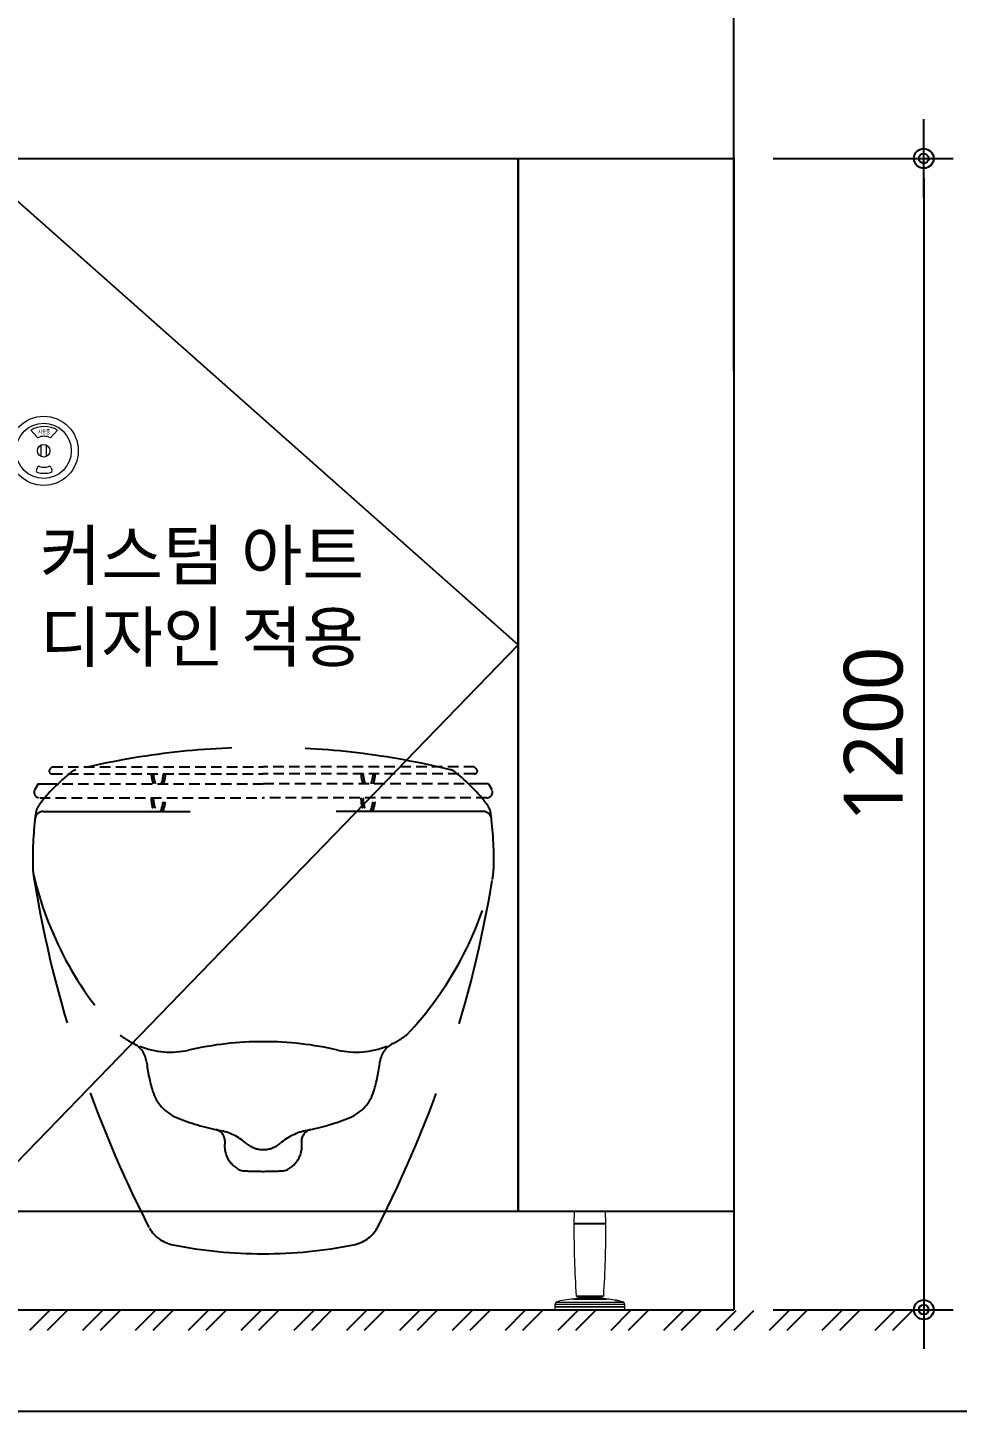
# Model space of a CAD drawing. Extents: x -256 to 8104, y -176 to 5714.
# Drawn here: x 3860 to 4334, y 4124 to 4830 of the extents above; entities that cross this region are included whole.
import ezdxf
from ezdxf.enums import TextEntityAlignment as Align

# ---------------------------------------------------------------- set-up
doc = ezdxf.new("R2010")
doc.units = 0
doc.header["$LTSCALE"] = 30
doc.linetypes.add('HIDDEN', pattern=[0.375, 0.25, -0.125])
doc.layers.get('0').update_dxf_attribs({"linetype": 'CONTINUOUS'})
doc.layers.get('DEFPOINTS').update_dxf_attribs({"linetype": 'CONTINUOUS'})
for name, color, linetype in [('curior-0Line', 252, 'CONTINUOUS'), ('DIM', 7, 'CONTINUOUS'), ('FIN', 5, 'CONTINUOUS'), ('HAT', 8, 'CONTINUOUS'), ('HID', 9, 'HIDDEN'), ('잠금쇠(회전형)', 4, 'CONTINUOUS'), ('치수', 1, 'CONTINUOUS'), ('판넬', 2, 'CONTINUOUS')]:
    doc.layers.add(name, color=color, linetype=linetype)
doc.styles.add('HDW', font='gulim.ttc')
doc.styles.add('돋움', font='malgun.ttf')
doc.dimstyles.new('10', dxfattribs={"dimscale": 10, "dimtxt": 3, "dimasz": 1, "dimexe": 1.5, "dimexo": 2, "dimgap": 1, "dimtad": 1, "dimdec": 0, "dimlunit": 6, "dimtxsty": '돋움', "dimblk": 'DIMDOT', "dimcen": -1, "dimdle": 1.5, "dimclrt": 3, "dimazin": 3, "dimtfac": 1, "dimtdec": 0, "dimtix": 1, "dimtmove": 2, "dimatfit": 3, "dimldrblk": 'DIMDOT', "dimarcsym": 0})

# ---------------------------------------------------------------- blocks, each defined once
blk = doc.blocks.new('DIMDOT')
at = {"linetype": 'Continuous'}
blk.add_line((-2, 0), (2, 0), dxfattribs=at)
for radius in [0.5, 0.25]:
    blk.add_circle((0, 0), radius, dxfattribs=at)
blk = doc.blocks.new('*D857')
at = {"layer": 'DEFPOINTS', "color": 0}
for p in [(122575.7981493345, -1926.887232044999), (122575.7981493345, -2513.887232045088), (122672.69795384, -2513.887232045088)]:
    blk.add_point(p, dxfattribs=at)
at = {"layer": 'DIM', "color": 0, "lineweight": -2, "ltscale": 10}
for p, q in [((122595.7981493345, -1926.887232044999), (122687.69795384, -1926.887232044999)), ((122672.69795384, -1936.887232044999), (122672.69795384, -2503.887232045088)), ((122595.7981493345, -2513.887232045088), (122687.69795384, -2513.887232045088))]:
    blk.add_line(p, q, dxfattribs=at)
at = {"layer": 'DIM', "color": 0, "lineweight": -2, "xscale": 10, "yscale": 10, "zscale": 10}
for p, rotation in [((122672.69795384, -1926.887232044999), 90), ((122672.69795384, -2513.887232045088), 270)]:
    blk.add_blockref('DIMDOT', p, dxfattribs=dict(at, rotation=rotation))
at = {"layer": 'DIM', "color": 3, "insert": (122647.1171114487, -2220.387232045044), "char_height": 30, "attachment_point": 5, "rotation": 90, "style": '돋움'}
blk.add_mtext('1200', dxfattribs=at)
blk = doc.blocks.new('A$C460A2A32')
at = {"color": 0}
for p, q in [((12.78345275747051, 31.99994994999724), (11.19766631984749, 30.41416351238149)), ((12.78345275747051, 31.99994994999724), (162.2987752847148, 31.99994994999724)), ((311.8140978119591, 31.99994994999724), (162.2987752847148, 31.99994994999724)), ((311.8140978119591, 31.99994994999724), (313.3998842495894, 30.41416351238149)), ((2.783452757470513, 19.99994994999724), (0.4746729733487882, 15.99930428377411)), ((2.783452757470513, 19.99994994999724), (8.613020729058917, 19.99994994999724)), ((8.613020729058917, 19.99994994999724), (162.2987752847148, 19.99994994999724)), ((12.61187988221718, 26.99994994999724), (162.2987752847148, 26.99994994999724)), ((311.9856706872124, 26.99994994999724), (162.2987752847148, 26.99994994999724)), ((315.9845298403707, 19.99994994999724), (162.2987752847148, 19.99994994999724)), ((321.8140978119591, 19.99994994999724), (315.9845298403707, 19.99994994999724)), ((321.8140978119591, 19.99994994999724), (324.1228775960808, 15.99930428377411)), ((3.939147283836064, 9.999949949997244), (162.2987752847148, 9.999949949997244)), ((320.6584032855935, 9.999949949997244), (162.2987752847148, 9.999949949997244))]:
    blk.add_line(p, q, dxfattribs=at)
for centre, radius, start, end in [((12.61187988221718, 28.99994994999724), 2.000000000000258, 134.9999999997789, 270), ((311.9856706872124, 28.99994994999724), 2, 270, 45.00000000022109), ((108.8972957150363, 28.21190327202203), 25.99999999998997, 182.6717300659965, 198.411794466452), ((107.3647225538261, 28.21190327202203), 22.99999999999183, 183.0205210944535, 200.9186120409629), ((68.64688498293617, 28.21190327202203), 22.99999999999183, 339.0813879590372, 356.9794789055466), ((67.11431182173328, 28.21190327202203), 25.99999999998979, 341.5882055335479, 357.3282699340036), ((257.4832387477109, 28.21190327202203), 25.99999999999346, 182.6717300659965, 198.411794466452), ((255.9506655865007, 28.21190327202203), 22.99999999999358, 183.0205210944535, 200.9186120409629), ((217.2328280156034, 28.21190327202203), 22.99999999999524, 339.0813879590372, 356.9794789055466), ((215.7002548543933, 28.21190327202203), 25.99999999999349, 341.5882055335479, 357.3282699340036), ((3.939147283836064, 13.99994994999724), 3.999999999999031, 150.0106786587811, 270), ((108.8972957150436, 9.999949949997244), 26, 180, 202.6198649477598), ((107.3647225538334, 9.999949949997244), 22.99999999999591, 180, 205.7714617401734), ((68.6468849829289, 9.999949949997244), 23.00000000000053, 334.2285382598267, 0), ((67.11431182171873, 9.999949949997244), 26.00000000000042, 337.3801350522402, 0), ((257.4832387477109, 9.999949949997244), 26.00000000000091, 180, 202.6198649477598), ((255.9506655865007, 9.999949949997244), 22.99999999999795, 180, 205.7714617401734), ((217.2328280155962, 9.999949949997244), 23.00000000000053, 334.2285382598267, 0), ((215.700254854386, 9.999949949997244), 26.00000000000042, 337.3801350522402, 0), ((320.6584032855935, 13.99994994999724), 4, 270, 29.98932134121888)]:
    blk.add_arc(centre, radius, start, end, dxfattribs=at)
blk = doc.blocks.new('*D874')
at = {"layer": 'DEFPOINTS', "color": 0}
for p in [(122675.19795384, -1373.920132167965), (122800.1030496427, -1373.920132167965), (122675.19795384, -2513.887232045088)]:
    blk.add_point(p, dxfattribs=at)
at = {"layer": 'DIM', "color": 0, "lineweight": -2, "ltscale": 10}
for p, q in [((122695.19795384, -1373.920132167965), (122815.1030496427, -1373.920132167965)), ((122800.1030496427, -2503.887232045088), (122800.1030496427, -1383.920132167965)), ((122695.19795384, -2513.887232045088), (122815.1030496427, -2513.887232045088))]:
    blk.add_line(p, q, dxfattribs=at)
at = {"layer": 'DIM', "color": 0, "lineweight": -2, "xscale": 10, "yscale": 10, "zscale": 10}
for p, rotation in [((122800.1030496427, -1373.920132167965), 90), ((122800.1030496427, -2513.887232045088), 270)]:
    blk.add_blockref('DIMDOT', p, dxfattribs=dict(at, rotation=rotation))
at = {"layer": 'DIM', "color": 3, "insert": (122772.8077216695, -1944.001551805053), "char_height": 30, "attachment_point": 5, "rotation": 90, "style": '돋움'}
blk.add_mtext('VAR.', dxfattribs=at)
blk = doc.blocks.new('CRAYON_32', base_point=(118355.5648458949, -6689.852634188661))
at = {"layer": 'HAT'}
h = blk.add_hatch(dxfattribs=at)
h.set_pattern_fill('ANSI32', color=256, scale=2, style=0)
h.set_pattern_definition([(45, (109739.7145769613, -6825.112605127582), (-13.47038418160373, 13.47038418160373), []), (45, (109748.6948369613, -6825.112605127582), (-13.47038418160373, 13.47038418160373), [])])
h.paths.add_polyline_path([(120979.0545948289, -2524.365097432983), (122672.69795384, -2524.365097432983), (122672.69795384, -2514.365097432983), (120979.0545948289, -2514.365097432983)])
for p, q in [((122575.7981493345, -2035.230439280536), (122575.7981493345, -1374.115871565024)), ((122575.7981493345, -2049.021699189585), (122575.7981493345, -2513.887232045088)), ((121075.7981493345, -2513.887232045088), (122575.7981493345, -2513.887232045088))]:
    blk.add_line(p, q)
at = {"color": 8}
blk.add_line((120874.380041781, -2565.691370258534), (124222.2047650871, -2565.691370258534), dxfattribs=at)
at = {"layer": 'FIN', "color": 4, "linetype": 'Continuous', "lineweight": 15}
for p, q in [((122494.3549327897, -2464.163257715935), (122494.3549327897, -2464.163257715936)), ((122494.4283369165, -2463.887232045088), (122510.3696662224, -2463.887232045088)), ((122510.5733925646, -2469.723721811486), (122510.4382764157, -2464.145771004293)), ((122494.5140291676, -2470.020239818772), (122510.2919177337, -2470.020239818772)), ((122485.1460990078, -2509.96077487971), (122484.5874839313, -2511.173072505432)), ((122484.5874839313, -2511.173072505432), (122484.5874839313, -2512.426946018914)), ((122495.3609318204, -2506.786778973809), (122495.9777149355, -2507.403562088868)), ((122508.8282319658, -2507.403562088868), (122495.9777149355, -2507.403562088868)), ((122496.8538865512, -2507.664337689587), (122496.2652551298, -2508.341480680301)), ((122508.5406917716, -2508.341480680301), (122496.2652551298, -2508.341480680301)), ((122496.8538865512, -2507.403562088868), (122496.8538865512, -2507.664337689587)), ((122496.8538865512, -2507.664337689587), (122507.9520603501, -2507.664337689587)), ((122507.9520603501, -2507.664337689587), (122507.9520603501, -2507.403562088868)), ((122508.5406917716, -2508.341480680301), (122507.9520603501, -2507.664337689587)), ((122508.8282319658, -2507.403562088868), (122509.4450150809, -2506.786778973809)), ((122520.21846297, -2511.173072505432), (122519.6598478935, -2509.96077487971)), ((122520.21846297, -2512.426946018914), (122520.21846297, -2511.173072505432)), ((122484.5874839313, -2512.426946018914), (122484.5874839313, -2513.887232045088)), ((122484.5874839313, -2513.887232045088), (122520.21846297, -2513.887232045088)), ((122520.21846297, -2513.887232045088), (122520.21846297, -2512.426946018914))]:
    blk.add_line(p, q, dxfattribs=at)
at = {"layer": 'FIN', "linetype": 'Continuous', "lineweight": 15}
for p, q in [((122510.5839565972, -2470.309023905011), (122494.2219903043, -2470.309023905011)), ((122494.2291376565, -2469.724316506849), (122510.5768092448, -2469.724316506849)), ((122520.21846297, -2511.173072505432), (122484.5874839313, -2511.173072505432)), ((122485.1460990078, -2509.96077487971), (122519.6598478935, -2509.96077487971)), ((122510.9310438435, -2508.468753662375), (122493.8749030578, -2508.468753662375)), ((122494.0940443881, -2508.45069910169), (122510.7119025132, -2508.45069910169)), ((122495.3609318213, -2506.786778973809), (122509.4450150809, -2506.786778973809)), ((122520.21846297, -2512.426946018914), (122484.5874839313, -2512.426946018914)), ((122484.5874839313, -2512.426946018914), (122520.21846297, -2512.426946018914)), ((122486.0411491446, -2514.004054927178), (122486.0411491446, -2513.887232045088)), ((122486.0494864645, -2514.004054927178), (122486.0411491446, -2514.004054927178)), ((122486.0494864645, -2514.004054927178), (122486.0494864645, -2513.887232045088)), ((122487.2858619667, -2514.004054927178), (122486.0494864645, -2514.004054927178)), ((122487.2858619667, -2514.004054927178), (122487.2858619667, -2513.887232045088)), ((122487.2959157937, -2514.004054927178), (122487.2858619667, -2514.004054927178)), ((122487.2959157937, -2514.004054927178), (122487.2959157937, -2513.887232045088)), ((122504.4473738873, -2514.004054927178), (122504.4473738873, -2513.887232045088)), ((122505.0314882978, -2514.004054927178), (122504.4473738873, -2514.004054927178)), ((122505.0314882978, -2514.004054927178), (122505.0314882978, -2513.887232045088)), ((122505.8422691689, -2514.004054927178), (122505.8422691689, -2513.887232045088)), ((122505.8553473179, -2514.004054927178), (122505.8553473179, -2513.887232045088)), ((122505.8749645412, -2514.004054927178), (122505.8749645412, -2513.887232045088)), ((122505.9387205171, -2514.004054927178), (122505.9387205171, -2513.887232045088)), ((122506.1870010003, -2514.004054927178), (122505.9387205171, -2514.004054927178)), ((122506.1870010003, -2514.004054927178), (122506.1870010003, -2513.887232045088)), ((122506.2814088877, -2514.004054927178), (122506.1870010003, -2514.004054927178)), ((122506.2814088877, -2514.004054927178), (122506.2814088877, -2513.887232045088)), ((122506.3586517046, -2514.004054927178), (122506.2814088877, -2514.004054927178)), ((122506.3586517046, -2514.004054927178), (122506.3586517046, -2513.887232045088)), ((122506.3931861916, -2514.004054927178), (122506.3586517046, -2514.004054927178)), ((122506.3931861916, -2514.004054927178), (122506.3931861916, -2513.887232045088)), ((122506.4116460387, -2514.004054927178), (122506.3931861916, -2514.004054927178)), ((122506.4222033345, -2514.004054927178), (122506.4222033345, -2513.887232045088)), ((122506.5987583447, -2514.004054927178), (122506.5987583447, -2513.887232045088)), ((122506.818021685, -2514.004054927178), (122506.818021685, -2513.887232045088)), ((122506.8221086065, -2514.004054927178), (122506.8221086065, -2513.887232045088)), ((122506.9015992303, -2514.004054927178), (122506.8285531595, -2514.004054927178)), ((122506.9015992303, -2514.004054927178), (122506.9015992303, -2513.887232045088)), ((122506.940833677, -2514.004054927178), (122506.9015992303, -2514.004054927178)), ((122506.940833677, -2514.004054927178), (122506.940833677, -2513.887232045088)), ((122507.0256372988, -2514.004054927178), (122506.940833677, -2514.004054927178)), ((122507.0256372988, -2514.004054927178), (122507.0256372988, -2513.887232045088)), ((122517.282197139, -2514.004054927178), (122517.282197139, -2513.887232045088)), ((122517.4835188937, -2514.004054927178), (122517.4835188937, -2513.887232045088)), ((122517.9256420651, -2514.004054927178), (122517.9256420651, -2513.887232045088)), ((122518.3677652366, -2514.004054927178), (122518.3677652366, -2513.887232045088)), ((122518.5690869913, -2514.004054927178), (122518.5690869913, -2513.887232045088))]:
    blk.add_line(p, q, dxfattribs=at)
at = {"layer": 'FIN', "color": 4, "linetype": 'Continuous', "lineweight": 15}
blk.add_lwpolyline([(122494.4283369165, -2463.887232045088, 0.1240365111786908), (122494.3550026005, -2464.157930649261, -0.0010964770682574), (122494.3545653963, -2464.179855805604), (122494.2318392104, -2469.724375320006)], format="xyb", dxfattribs=at)
at = {"layer": 'FIN', "color": 4, "linetype": 'Continuous', "lineweight": 15, "flags": 128}
blk.add_lwpolyline([(122510.4382764157, -2464.145771004293, 0.1181345338978041), (122510.3696662224, -2463.887232045088, 0.1181345338978041)], format="xyb", dxfattribs=at)
at = {"layer": 'FIN', "color": 4, "linetype": 'Continuous', "lineweight": 15}
for centre, radius, start, end in [((122494.5140291676, -2470.312297024008), 0.2920572052351236, 90, 179.357866106547), ((123072.9128656588, -2470.593572476337), 578.6842214933279, 179.971822797994, 183.5858737357589), ((122494.5211692719, -2469.728182613537), 0.2920572052351446, 179.2415250782573, 270), ((121956.4599257805, -2471.369495825491), 554.1170555799023, 356.3353556062745, 0.1096530644607332), ((122510.2847776295, -2469.728182613537), 0.2920572052351236, 270, 0.7584749217426687), ((122510.2919177337, -2470.312297024008), 0.292057205235124, 0.6421338934529457, 90), ((122496.8538865512, -2552.175931651413), 43.80858078526924, 93.8991218763165, 105.5006155804032), ((122494.108548822, -2508.625332115191), 0.1752343231410802, 94.74789814008484, 116.6788001111717), ((122496.8538865512, -2541.67912824059), 33.34284378699842, 91.01154683960905, 94.7478981359965), ((122507.9520603501, -2541.67912824059), 33.34284378699842, 85.25210186395336, 88.98845316034094), ((122510.6973980793, -2508.625332115191), 0.1752343231410802, 63.32119989946753, 85.25210186946003), ((122507.9520603501, -2552.175931651413), 43.80858078526924, 80.5831283541176, 86.10087812364532), ((122507.9520603501, -2552.175931651413), 43.80858078526923, 74.4993844195573, 78.12698254121594)]:
    blk.add_arc(centre, radius, start, end, dxfattribs=at)
for points, knots in [([(122515.1197520409, -2508.957705273937), (122515.1189426163, -2508.9575679671), (122515.1140573878, -2508.956739260861), (122515.1322409645, -2508.959821321847), (122515.158084961, -2508.964216155324), (122515.1678198089, -2508.96587158952)], [0, 0, 0, 0, 0.1101518921963936, 0.6648143790659731, 1, 1, 1, 1]), ([(122515.1678197988, -2508.965871598383), (122515.1890683996, -2508.969490616654), (122515.2315567924, -2508.976727152942), (122515.322699116, -2508.99234105969), (122515.4211929897, -2509.00931974475), (122515.5086805756, -2509.024488453743), (122515.5524178368, -2509.0321216798), (122515.5686827538, -2509.034960307199)], [0, 0, 0, 0, 0.2159726614481043, 0.4318557920874068, 0.6498983039243137, 0.869804947718593, 0.9999999999999999, 0.9999999999999999, 0.9999999999999999, 0.9999999999999999]), ([(122515.9141119503, -2509.111580876508), (122515.8457749465, -2509.098978966209), (122515.729012628, -2509.077447026208), (122515.612121882, -2509.056624263169), (122515.563643304, -2509.047988353337)], [0, 0, 0, 0, 0.585265902714529, 1, 1, 1, 1]), ([(122515.563643304, -2509.047988353337), (122515.563643304, -2509.052166568952), (122515.563643304, -2509.060590846803), (122515.563643304, -2509.073713062286), (122515.563643304, -2509.080327011236)], [0, 0, 0, 0, 0.4959731489804719, 1, 1, 1, 1]), ([(122515.563643304, -2509.080327011236), (122515.6110861933, -2509.08886453776), (122515.727977342, -2509.109899539997), (122515.8447400193, -2509.131637092118), (122515.9141119503, -2509.144551972113)], [0, 0, 0, 0, 0.4058723850268369, 1, 1, 1, 1]), ([(122517.3159865354, -2509.40550010679), (122517.0695850687, -2509.352414533689), (122516.6034234778, -2509.251983089276), (122516.1349581249, -2509.162928329497), (122515.9141119503, -2509.120945709205)], [0, 0, 0, 0, 0.5285752227382234, 1, 1, 1, 1]), ([(122515.9141119503, -2509.144551972113), (122515.9141119503, -2509.142034872726), (122515.9141119503, -2509.137169041042), (122515.9141119503, -2509.132894411647), (122515.9141119503, -2509.130831052126)], [0, 0, 0, 0, 0.5173009571340634, 1, 1, 1, 1]), ([(122515.9141119503, -2509.130831052126), (122516.1346106883, -2509.172861193776), (122516.603076718, -2509.262157367357), (122517.0692387763, -2509.362804199893), (122517.3159865354, -2509.416078334825)], [0, 0, 0, 0, 0.4706824487844061, 1, 1, 1, 1]), ([(122517.3159865354, -2509.416078334825), (122517.3159865354, -2509.414091348526), (122517.3159865354, -2509.410340601504), (122517.3159865354, -2509.407048291116), (122517.3159865354, -2509.40550010679)], [0, 0, 0, 0, 0.5297574829664784, 1, 1, 1, 1])]:
    blk.add_open_spline(points, degree=3, knots=knots, dxfattribs=at)
for points in [[(122515.1684983284, -2508.965987314034), (122515.1308275119, -2508.959585215678)], [(122515.563643304, -2509.042822480266), (122515.9344814097, -2509.112203617133)], [(122515.9141119503, -2509.101540731086), (122515.9379302617, -2509.104568063569)]]:
    blk.add_open_spline(points, degree=1, dxfattribs=at)
at = {"layer": 'FIN', "linetype": 'Continuous', "lineweight": 15}
for points, knots in [([(122505.8749645412, -2514.004054927178), (122505.8680919458, -2514.004054927178), (122505.8557746791, -2514.004054927178), (122505.8554783194, -2514.004054927178), (122505.8553473179, -2514.004054927178)], [0, 0, 0, 0, 0.5579643174198415, 1, 1, 1, 1]), ([(122505.9387205171, -2514.004054927178), (122505.9255581008, -2514.004054927178), (122505.9021266336, -2514.004054927178), (122505.8832412362, -2514.004054927178), (122505.8749645412, -2514.004054927178)], [0, 0, 0, 0, 0.5617410244361568, 1, 1, 1, 1]), ([(122506.5987583447, -2514.004054927178), (122506.5646867584, -2514.004054927178), (122506.5038650057, -2514.004054927178), (122506.4471481263, -2514.004054927178), (122506.4222033345, -2514.004054927178)], [0, 0, 0, 0, 0.5601875118537901, 1, 1, 1, 1]), ([(122506.818021685, -2514.004054927178), (122506.7767356055, -2514.004054927178), (122506.7030049171, -2514.004054927178), (122506.6306135819, -2514.004054927178), (122506.5987583447, -2514.004054927178)], [0, 0, 0, 0, 0.5599578719942985, 1, 1, 1, 1]), ([(122517.4835188937, -2514.004054927178), (122517.4180752214, -2514.004054927178), (122517.3009089057, -2514.004054927178), (122517.2879276618, -2514.004054927178), (122517.282197139, -2514.004054927178)], [0, 0, 0, 0, 0.5585536411281651, 1, 1, 1, 1]), ([(122517.6522270145, -2514.004054927178), (122517.5902717478, -2514.004054927178), (122517.4793423723, -2514.004054927178), (122517.4063695695, -2514.004054927178), (122517.3741528735, -2514.004054927178)], [0, 0, 0, 0, 0.558510912901248, 1, 1, 1, 1]), ([(122517.9256420651, -2514.004054927178), (122517.8361008692, -2514.004054927178), (122517.6761655735, -2514.004054927178), (122517.5423962661, -2514.004054927178), (122517.4835188937, -2514.004054927178)], [0, 0, 0, 0, 0.5598588826277925, 1, 1, 1, 1]), ([(122518.3677652366, -2514.004054927178), (122518.2914666207, -2514.004054927178), (122518.1549697814, -2514.004054927178), (122517.9958274623, -2514.004054927178), (122517.9256420651, -2514.004054927178)], [0, 0, 0, 0, 0.5589771620554458, 1, 1, 1, 1]), ([(122518.5690869913, -2514.004054927178), (122518.5588801572, -2514.004054927178), (122518.5406241272, -2514.004054927178), (122518.4206587216, -2514.004054927178), (122518.3677652366, -2514.004054927178)], [0, 0, 0, 0, 0.5590938509998475, 1, 1, 1, 1])]:
    blk.add_open_spline(points, degree=3, knots=knots, dxfattribs=at)
blk.add_open_spline([(122505.9250616744, -2514.004054927178), (122505.9025512616, -2514.004054927178)], degree=1, dxfattribs=at)
at = {"layer": 'HID', "ltscale": 10}
for p in [(122223.5657978504, -2259.848942502573), (122448.0305007777, -2259.848942502573)]:
    blk.add_line(p, (122335.798149314, -2259.848942502573), dxfattribs=at)
for centre, radius, start, end in [((122335.798149314, -2630.245860182748), 403.1420383052566, 76.29227641293862, 103.7077235870571), ((122293.4362349591, -2310.596338337384), 89.9999999999196, 128.0064780153227, 143.1012611236214), ((122241.7131874138, -2244.409282559016), 5.999999999993769, 103.9578524054445, 128.0064780151875), ((122429.8831112142, -2244.409282559016), 5.999999999993769, 51.99352198481255, 76.04214759455552), ((122378.1600636689, -2310.596338337384), 89.9999999999196, 36.89873887637856, 51.99352198467735), ((122228.6607071654, -2261.963725832606), 8.999999999991815, 143.101261123595, 172.4917695720368), ((122442.9355914626, -2261.963725832606), 8.999999999991815, 7.508230427986205, 36.89873887640496), ((122398.1945704892, -2284.308058144499), 179.9999999998363, 172.491769571987, 181.0550012811893), ((122223.5657978504, -2264.048942502552), 4.199999999996181, 90, 173.3825569831858), ((122448.0305007777, -2264.048942502552), 4.199999999996181, 6.617443016814215, 90), ((122273.4017281388, -2284.308058144499), 179.9999999998363, 358.9449987188106, 7.508230428011863), ((122260.2179641146, -2286.848942502549), 41.9999999999618, 181.0550012811899, 190.5892031356924), ((122391.0696987494, -2251.859163783569), 177.0408293981989, 192.80900464533, 223.5419258172151), ((122280.5265998758, -2251.859163782514), 177.0408294011361, 316.4580741834939, 347.1909953538784), ((122411.3783345134, -2286.848942502549), 41.9999999999618, 349.4107968643192, 358.9449987188102), ((122813.2237472038, -2196.643117848384), 602.3041887134451, 189.356814196088, 207.2382930939178), ((121858.3725514243, -2196.643117848384), 602.3041887134559, 332.7617069060809, 350.6431858039112), ((122288.3874440943, -2340.561773399108), 41.9999999999618, 232.3598377776863, 243.5689401944634), ((122335.798149314, -2548.218280714702), 170.9999999998445, 90, 102.8609356509264), ((122335.798149314, -2548.218280714702), 170.9999999998445, 77.13906434908358, 90), ((122383.2088545337, -2340.561773399108), 41.9999999999618, 296.4310598054922, 307.6401622222637), ((122264.3509276183, -2388.917185461147), 11.99999999998909, 6.96094615227798, 63.5689401945519), ((122288.3874440943, -2340.561773399108), 41.9999999999618, 248.0565000701402, 282.8609356509314), ((122383.2088545337, -2340.561773399108), 41.9999999999618, 257.1390643490686, 291.9434999298598), ((122407.2453710097, -2388.917185461147), 11.99999999998909, 116.4310598054481, 173.039053847722), ((122366.6546443822, -2376.426645969399), 91.06339816108148, 186.9609461522909, 196.5836170781032), ((122304.9416542458, -2376.426645969399), 91.06339816108148, 343.4163829218968, 353.0390538477091), ((122299.5055876469, -2396.423744295046), 20.9999999999809, 196.5836170780815, 247.6201100390987), ((122372.0907109811, -2396.423744295046), 20.9999999999809, 292.3798899609869, 343.4163829219185), ((122335.798149314, -2308.283595063795), 116.3196513781483, 247.6201100390668, 258.9227568637057), ((122335.798149314, -2308.283595063795), 116.3196513781483, 281.0772431362943, 292.3798899609176), ((122310.298149314, -2427.915727508507), 5.999999999994543, 0, 77.96728393756962), ((122307.6854328847, -2451.877172755774), 29.99999999997272, 49.4620841795989, 78.92275686370195), ((122363.9108657432, -2451.877172755774), 29.99999999997272, 101.0772431362981, 130.5379158203284), ((122361.298149314, -2427.915727508507), 5.999999999994543, 102.0327160624304, 180), ((122329.6787310909, -2430.312514051877), 13.59354826462747, 169.8446363080764, 248.5821400552063), ((122335.798149314, -2419.005484215042), 13.25358635479113, 229.4620841796552, 270), ((122335.798149314, -2419.005484215042), 13.25358635479113, 270, 310.5379158203447), ((122341.9175675371, -2430.312514051877), 13.59354826462747, 291.4178599449253, 10.15536369192363), ((122335.798149314, -2272.326879631512), 170.9999999998445, 266.2837796091287, 270), ((122335.798149314, -2272.326879631512), 170.9999999998445, 270, 273.7162203908713), ((122293.1980428761, -2463.143617646496), 17.99999999998363, 210.624850014609, 258.7832549055899), ((122378.398255752, -2463.143617646496), 17.99999999998363, 281.2167450944101, 329.3751499855453), ((122335.798149314, -2248.326879631533), 236.9999999997844, 258.7832549055969, 270), ((122335.798149314, -2248.326879631533), 236.9999999997844, 270, 281.216745094403)]:
    blk.add_arc(centre, radius, start, end, dxfattribs=at)
at = {"layer": '잠금쇠(회전형)', "linetype": 'Continuous', "lineweight": 15}
for p, q in [((122217.2297705471, -2065.339124340539), (122220.843557362, -2069.320080743983)), ((122230.882968792, -2065.339124340544), (122227.2691819772, -2069.320080743983)), ((122222.4067119218, -2073.032234632803), (122222.4067119218, -2078.804832470938)), ((122225.077309908, -2073.09431807599), (122225.077309908, -2078.866915914121)), ((122220.4675663045, -2084.541452879614), (122220.0720664327, -2085.680831470862)), ((122227.6451730347, -2084.541452879614), (122228.0406729065, -2085.680831470862))]:
    blk.add_line(p, q, dxfattribs=at)
for radius in [17.63999999999999, 14.09083329606219, 3.212812307569565]:
    blk.add_circle((122223.8041458651, -2075.940754585579), radius, dxfattribs=at)
for centre, radius, start, end in [((122224.0563696696, -2077.678885742451), 14.10220433246374, 61.04776711778803, 118.952232882212), ((122224.0563696696, -2075.329479059645), 6.814325428090957, 61.8696462361445, 118.1303537638555), ((122220.9978762531, -2086.002197580509), 0.98, 160.8571444239651, 255.4685271521947), ((122221.3933761249, -2084.862818989261), 0.98, 72.23318590326275, 160.8571444239651), ((122224.0563696696, -2074.202623428708), 13.16951730556349, 255.4685271519369, 284.5314728479321), ((122224.0563696696, -2076.552030111514), 7.747012454991199, 252.2331859029726, 287.7668140968008), ((122226.7193632143, -2084.862818989261), 0.98, 19.1428555760349, 107.7668140967373), ((122227.1148630861, -2086.002197580509), 0.98, 284.5314728478053, 19.1428555760349)]:
    blk.add_arc(centre, radius, start, end, dxfattribs=at)
at = {"layer": '치수'}
for q in [(122185.7981493345, -1926.887232044999), (122185.7981493345, -2463.887232045088)]:
    blk.add_line((122465.7981493345, -2174.880147772663), q, dxfattribs=at)
at = {"layer": '판넬'}
for p, q in [((122465.7981493344, -1926.887232044999), (122465.7981493342, -2420.769302196246)), ((122465.7981493342, -2420.769302196246), (122465.7981493342, -2463.887232045088))]:
    blk.add_line(p, q, dxfattribs=at)
at = {"layer": '판넬', "color": 3}
blk.add_line((122575.7981493345, -2463.887232045088), (122465.7981493342, -2463.887232045088), dxfattribs=at)
at = {"layer": '판넬'}
for points in [[(122185.7981493342, -1926.887232044999), (122465.7981493342, -1926.887232044999), (122465.7981493342, -2463.887232045088), (122185.7981493342, -2463.887232045088)], [(122575.7981493345, -2463.887232045088), (122465.7981493345, -2463.887232045088), (122465.7981493345, -1926.887232044999), (122575.7981493345, -1926.887232044999)]]:
    blk.add_lwpolyline(points, close=True, dxfattribs=at)
at = {"layer": 'HID', "ltscale": 10, "xscale": 0.7200000000011642, "yscale": 0.7200000000011642, "zscale": 0.7200000000011642}
blk.add_blockref('A$C460A2A32', (122218.9430311091, -2260.08890646667), dxfattribs=at)
at = {"layer": 'curior-0Line', "color": 3, "insert": (122221.8451938627, -2116.738545569612), "char_height": 25, "width": 331.9090830507175, "attachment_point": 1}
blk.add_mtext('{\\f맑은 고딕;커스텀 아트 \\P디자인 적용}', dxfattribs=at)
at = {"layer": '잠금쇠(회전형)', "linetype": 'Continuous', "lineweight": 15, "style": 'HDW', "width": 0.6592777320934013}
blk.add_text('사용중', height=2.296589337607321, dxfattribs=at).set_placement((122220.9185378086, -2067.417168617478), (122227.1119933682, -2067.417168617478), align=Align.FIT)
at = {"layer": 'DIM', "ltscale": 10}
dim = blk.add_linear_dim(base=(122800.1030496427, -1373.920132167965), p1=(122675.19795384, -2513.887232045088), p2=(122675.19795384, -1373.920132167965), angle=90, text='VAR.', dimstyle='10', dxfattribs=at)
dim.commit()
dim.dimension.update_dxf_attribs({"geometry": '*D874', "text_midpoint": (122772.8077216695, -1944.001551805053), "dimtype": 160})
dim = blk.add_linear_dim(base=(122672.69795384, -2513.887232045088), p1=(122575.7981493345, -1926.887232044999), p2=(122575.7981493345, -2513.887232045088), angle=90, text='1200', dimstyle='10', override={"dimtxt": 3, "dimtxsty": '돋움'}, dxfattribs=at)
dim.commit()
dim.dimension.update_dxf_attribs({"geometry": '*D857', "text_midpoint": (122647.1171114487, -2220.387232045044)})

msp = doc.modelspace()

# ---------------------------------------------------------------- block references
msp.add_blockref('CRAYON_32', (0, 0))

doc.saveas('drawing.dxf')
